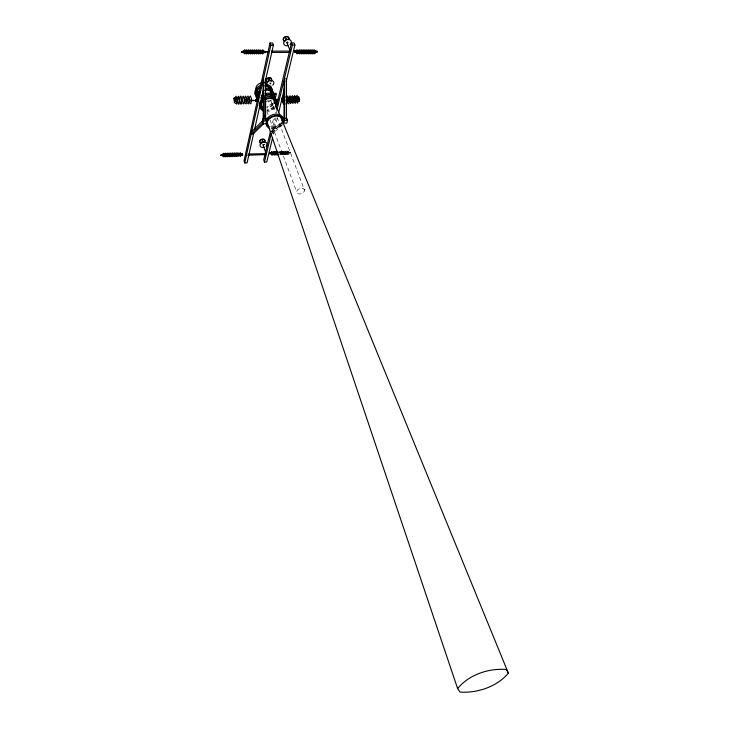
<?xml version="1.0" encoding="UTF-8"?>
<svg xmlns="http://www.w3.org/2000/svg" width="729" height="729" viewBox="0 0 729 729"><rect width="100%" height="100%" fill="white"/><g stroke="black" fill="none" stroke-linecap="round" stroke-linejoin="round"><path stroke-width="0.55" stroke-dasharray="3.65 2.73" d="M280.474 151.805A1.832 0.656 87.4 0 0 280.929 154.84A1.832 0.656 87.4 0 0 281.604 152.516A1.832 0.656 87.4 0 0 280.474 151.805C278.843 155.869 282.852 152.716 279.38 151.322M280.228 152.571L280.547 153.783L280.082 152.243M280.738 152.89C281.23 151.012 281.458 155.013 280.756 153.272M271.051 129.069L273.676 118.025M271.562 132.268L274.988 117.916M276.045 113.496L276.564 111.291M272.354 133.425L276.054 117.97M273.393 134.418L277.375 117.87M281.266 154.803L282.305 154.174L282.533 152.653L281.075 151.268M282.952 154.739L283.991 154.111L284.219 152.589L282.77 151.204M284.647 154.676L285.677 154.047L285.914 152.525L284.456 151.14M286.333 154.612L287.363 153.992L287.6 152.461L286.142 151.085M288.01 154.548L289.048 153.928L289.276 152.407L287.827 151.021M290.607 152.771L290.507 152.151L290.607 152.771L279.207 153.117M271.917 130.892L281.522 121.953M271.115 131.639L272.883 131.594L281.731 123.401M272.127 132.714L283.344 122.335M282.752 124.522L273.093 133.407L272.883 131.594M279.572 154.867L280.61 154.238M282.178 151.823L281.695 152.735L282.305 154.174M283.845 151.678A1.832 0.656 87.4 0 0 284.301 154.712A1.832 0.656 87.4 0 0 284.984 152.388A1.832 0.656 87.4 0 0 283.845 151.678L283.417 153.309L283.991 154.111M285.558 151.696L285.066 152.616L285.677 154.047M287.217 151.559A1.832 0.665 87.4 0 0 287.673 154.584A1.832 0.665 87.4 0 0 288.365 152.27A1.832 0.665 87.4 0 0 287.217 151.559L286.779 153.181L287.363 153.992M288.921 151.577L288.429 152.489L289.048 153.928M279.289 152.552L290.607 152.188M279.362 152.698L290.643 152.279M270.796 100.493L275.553 113.159M277.138 117.378L304.494 190.223A4.055 2.697 -20.5 0 1 298.753 193.914A4.055 2.697 -20.5 0 1 298.516 189.121A4.055 2.697 -20.5 0 1 304.494 190.223M266.942 111.546L268.117 114.726M270.076 120.012L296.676 191.964M269.612 100.52A7.946 5.868 -20.5 0 1 267.825 101.513M271.452 99.882A8.839 6.525 -20.5 0 1 266.568 102.652M268.245 100.566A8.83 6.525 -20.5 0 1 264.973 101.659M273.785 106.352A7.992 5.85 -20.5 0 1 267.488 109.45M275.316 107.491A8.894 6.506 -20.5 0 1 267.452 111.437M274.259 107.61A7.992 5.85 -20.5 0 1 266.978 110.79M274.131 106.99A8.885 6.506 -20.5 0 1 266.978 110.17M280.856 125.151A8.101 5.814 -20.5 0 1 269.821 127.639M281.923 125.023A9.012 6.47 -20.5 0 1 270.705 128.769M281.494 122.363A8.092 5.823 -20.5 0 1 269.347 126.336M281.44 123.73A9.003 6.47 -20.5 0 1 270.222 127.466M272.528 102.999A7.964 5.859 -20.5 0 1 267.27 105.924M273.001 104.256A7.973 5.859 -20.5 0 1 266.714 107.354M273.339 104.903A8.876 6.515 -20.5 0 1 267.306 107.938M273.575 102.88A8.866 6.515 -20.5 0 1 266.841 106.68M279.699 151.769A1.832 0.656 87.4 0 1 279.836 154.357M282.478 152.489L282.797 153.701L282.478 152.489M284.164 152.425L284.483 153.637L284.164 152.425M285.85 152.361L286.169 153.573L285.85 152.361M287.536 152.297L287.855 153.509L287.536 152.297M285.531 151.623A1.832 0.656 87.4 0 0 285.987 154.648A1.832 0.656 87.4 0 0 286.679 152.325A1.832 0.656 87.4 0 0 285.531 151.623M282.159 151.741A1.832 0.656 87.4 0 0 282.615 154.776A1.832 0.656 87.4 0 0 283.299 152.452A1.832 0.656 87.4 0 0 282.159 151.741"/><path stroke-width="1.09" d="M283.982 118.134L284.018 81.967M284.592 119.456L284.638 78.705M286.178 100.812L286.178 100.001M286.424 119.419L286.488 78.686L285.868 78.559M289.832 99.727C290.033 95.043 291.782 103.172 289.96 100.529M291.053 99.636L291.062 98.306M265.739 153.737L265.757 154.612L247.66 155.222M222.901 155.432C222.026 158.393 222.363 151.158 222.901 155.432C219.857 154.484 220.003 155.97 222.892 155.368M223.557 154.931L223.767 154.375L223.94 154.885M224.022 154.803L224.368 153.874L224.332 156.298M225.744 155.222L225.635 155.769M239.704 99.308L240.333 96.264L240.916 96.146L241.882 98.862L241.372 104.019L240.789 104.129L239.832 101.413M231.102 155.04L230.984 155.587L230.71 155.086M231.202 154.001L231.64 156.033L231.512 153.646L231.576 155.569L231.312 154.338A1.859 0.501 87.2 0 1 230.865 156.68A1.859 0.501 87.2 0 1 230.473 153.591A1.859 0.501 87.2 0 1 231.348 154.329M234.656 154.922L234.337 155.304M234.756 153.883L235.194 155.915L235.066 153.527L235.13 155.45L234.866 154.22M245.163 99.727L245.236 98.971M246.019 101.167L246.047 99.554M246.94 51.686C248.07 48.242 247.432 56.57 246.821 51.24M236.469 154.393C236.752 151.596 237.791 156.68 236.624 155.578M246.921 52.014L246.785 52.67M238.875 153.746L239.312 155.778L239.185 153.391L239.249 155.313L238.984 154.083M250.785 52.014L250.412 52.543M250.803 51.686C252.034 47.722 251.696 57.144 250.448 51.112M252.726 51.686C253.874 48.242 253.2 56.561 252.608 51.23M252.717 52.014L252.58 52.661M252.917 51.367L253.1 52.716L252.799 51.03M256.562 52.014L256.189 52.534M256.572 51.677C257.829 47.722 257.455 57.135 256.225 51.112M256.763 51.367L256.945 52.707L256.635 51.03M258.485 51.677C259.542 48.078 259.096 56.343 258.467 51.577M258.686 51.367L258.859 52.707L258.558 51.03M261.091 51.03L261.383 53.235L261.456 50.529L261.392 52.707L261.219 51.367M275.143 152.753L275.462 153.965L275.243 152.552M275.653 153.072C276.136 151.204 276.373 155.204 275.671 153.454M277.312 153.363L277.157 153.91L276.81 153.418M296.293 51.513L296.293 51.513A2.032 0.747 89.4 0 1 297.386 50.046A2.032 0.747 89.4 0 1 297.56 53.363A2.032 0.747 89.4 0 1 296.366 52.579M296.758 51.713C297.797 50.037 296.94 54.766 296.302 50.884L294.662 50.875L294.507 51.431L294.899 52.278L296.539 52.278L296.694 51.723L295.054 51.723L294.662 50.875M298.516 52.351L297.879 50.994M300.995 51.959L300.658 52.652M301.004 51.723C302.016 49.982 301.214 54.684 300.731 51.03M302.827 51.969L302.644 52.606L302.243 52.142M304.658 51.969L304.312 52.661M304.658 51.723C305.679 49.982 304.868 54.684 304.394 51.03M306.481 51.969L306.298 52.606L305.898 52.151M240.798 153.928L240.98 155.241L242.657 154.721L242.365 153.874L240.798 153.928L240.98 155.241M263.388 52.661L263.178 51.249L264.882 51.249L265.092 52.661L263.205 52.187M242.365 153.874L242.557 155.186M257.647 101.24L255.615 101.267L255.305 100.42L257.446 99.9M257.537 101.103L255.761 101.131L255.551 100.556L257.428 100.037M255.615 101.267L255.66 100.064M264.964 82.906L273.402 45.152L272.564 43.02L270.012 43.02L244.042 160.827L244.762 162.941L247.095 162.859L253.801 132.878M244.762 162.941L270.851 45.152L270.012 43.02M282.87 99.372C284.264 96.656 283.763 104.848 282.87 100.183M254.539 129.543L263.479 89.567M286.798 97.905L287.691 95.882L289.231 99.837L288.894 103.299L288.32 103.846L287.673 103.318M286.898 101.987L285.996 103.992M287.591 101.304L287.6 99.098M289.112 97.759L290.014 95.736L291.564 99.682L290.643 103.691L289.431 101.723M262.859 118.873L262.212 121.679L262.987 123.802L266.14 123.73L266.787 120.932L266.003 118.809L262.859 118.873L263.634 120.996L262.987 123.802M291.427 97.613L292.338 95.59L293.887 99.536L292.958 103.536L291.737 101.568M292.156 98.77C293.122 95.927 293.65 103.163 292.283 100.374M293.741 97.458L294.653 95.444L296.211 99.381L295.272 103.381L294.051 101.422M294.47 98.625C295.09 96.11 296.284 101.468 294.826 100.812M273.074 95.308L273.521 93.358L276.045 93.321L275.972 96.283L273.457 96.319L273.521 93.358M296.047 97.312L296.967 95.289L298.526 99.235L297.587 103.226L296.357 101.267M270.523 131.275L263.707 159.997L264.454 162.093L266.759 162.011L272.6 137.726M276.036 108.083L291.509 42.911L294.024 42.911L294.899 45.034L286.132 81.448M264.454 162.093L271.297 133.38M276.829 110.188L292.375 45.025L291.509 42.911M278.706 112.348L284.547 88.072M283.189 120.13L283.645 118.262L286.761 118.198L287.563 120.303L286.871 123.092L283.763 123.165L284.456 120.376L283.645 118.262M294.899 52.278L295.054 51.723M296.539 52.278L296.302 50.884M269.621 153.044L271.279 152.525L271.489 153.819L269.976 153.874L269.621 153.044L271.142 152.99L271.489 153.819M269.976 153.874L269.757 152.58M271.142 152.99L271.279 152.525M244.561 51.367L244.616 52.543M255.141 52.661L255.259 51.586M235.85 98.643L235.813 101.449M237.499 97.458L238.52 96.173L239.477 98.898L238.975 104.065L238.401 104.174L237.444 101.449M238.62 98.351L239.294 97.504L239.941 99.317L239.604 102.753L238.839 102.197M262.795 52.661L262.832 51.23M263.187 51.732L263.178 52.096M225.862 154.174C227.156 153.537 225.944 158.457 225.653 154.493M242.274 97.394L243.313 96.11L244.279 98.825L243.759 103.983L242.611 103.135M244.662 97.358L245.7 96.073L246.849 99.536L246.147 103.937L244.99 103.099M229.425 154.065C230.71 153.099 229.535 158.393 229.371 154.63M230.719 154.357L231.075 154.648M246.028 98.953L246.684 98.825M247.04 97.322L248.088 96.037L249.063 98.752L248.534 103.901L247.368 103.053M246.821 101.158L246.165 101.285M249.418 97.285L250.466 96L251.45 98.716L250.913 103.855L249.746 103.017M236.907 155.395L236.533 153.828M302.89 51.331L303.255 52.606L302.854 52.142M306.544 51.34L306.9 52.616L306.499 52.151M310.18 51.34L310.545 52.616L310.144 52.151M313.807 51.349L314.172 52.616L313.771 52.16M290.16 52.406L290.042 51.094L290.16 52.406L271.425 52.415M457.621 688.604C468.765 674.644 488.922 668.001 506.436 669.495L508.377 673.177C496.996 686.718 477.44 693.224 460.045 692.094L457.621 688.604L264.973 115.747M250.976 132.313L263.151 120.34M262.558 123.019L251.186 134.136L252.981 134.09L263.588 123.775M287.654 98.479C289.003 97.732 288.62 103.144 287.645 100.684M288.966 97.476L289.787 97.458L290.379 99.745L290.151 102.051L289.331 102.069M291.29 97.331L292.11 97.303L292.703 99.591L292.466 101.896L291.646 101.914M287.445 102.57L288.046 99.891L287.026 97.258M293.605 97.185L294.425 97.157L295.017 99.445L294.789 101.75L293.96 101.768M295.91 97.03L296.749 97.012L297.341 99.29L297.104 101.595L296.275 101.613M296.922 97.877L297.787 99.253L297.131 100.657M269.256 80.627L269.174 79.716L268.664 80.627M262.586 141.791L262.504 140.961L262.012 141.8M249.09 50.611L249.646 52.096L249.045 52.962M254.877 50.611L255.432 52.096L254.813 52.962M317.133 51.276L317.06 51.95L317.133 51.276L296.475 51.258M236.515 97.613L237.271 98.169L237.618 100.766L237.207 102.798L236.451 102.233M241.299 97.549L242.338 99.281L242.292 101.942L241.609 102.789M268.673 79.279L269.265 79.279M243.696 97.513L244.734 99.244L244.689 101.905L243.996 102.753M246.074 97.476L246.849 98.023L247.204 100.611L246.776 102.634L246.001 102.078M248.753 102.671L249.455 101.823L249.509 99.162L248.461 97.44L248.407 98.916L249.072 98.789M233.116 153.6L233.608 155.077M234.355 154.029L234.638 154.53M240.242 153.837L240.224 155.104M237.982 155.368L238.009 153.901M275.179 152.088L275.526 154.43L274.924 152.99M277.066 152.68L271.27 153.09L276.956 153.199M273.001 152.634L272.947 153.883M271.37 153.482L271.398 152.844M266.34 51.978L268.518 51.814M268.463 51.486L266.322 51.659M278.186 99.344L275.17 99.536L275.544 100.155L278.56 99.955M278.059 99.454L275.425 99.618L275.68 100.037M275.626 100.602L278.259 100.429M275.498 100.711L278.505 100.52M271.47 152.981L277.111 152.78M270.104 153.409L271.625 153.354M220.759 155.013L231.968 154.648M237.572 154.457C239.504 153.427 241.281 155.514 240.934 154.348M248.817 153.983L265.775 153.655M225.133 155.295L231.858 155.067M234.1 154.995L236.342 154.922M238.574 154.849L240.816 154.767M241.08 154.767L242.657 154.721M225.161 155.386L231.886 155.168M234.127 155.086L240.852 154.867M242.365 155.086L241.089 155.131L240.88 154.493M284.456 120.376L287.563 120.303M263.634 120.996L266.787 120.932M257.756 100.748L255.724 100.775L255.414 99.937M255.305 100.42L257.337 100.392M255.551 100.556L257.319 100.529M255.87 100.638L257.638 100.611M273.913 94.369L276.437 94.333M271.398 51.094L290.151 51.094M241.509 51.686C240.324 52.907 246.484 50.183 248.06 51.686M250.238 51.677L253.519 51.677M255.697 51.677L257.884 51.677M241.381 52.196L247.924 52.196M250.111 52.196L253.382 52.187M263.506 52.105L265.21 52.105M241.417 52.297L247.96 52.288M250.147 52.288L254.512 52.288M292.375 45.025L294.899 45.034M270.851 45.152L273.402 45.152M294.507 51.431L296.147 51.431M296.521 51.349L317.179 51.376M296.339 51.85L301.779 51.859M303.947 51.859L309.388 51.868M314.819 51.868L316.997 51.877M251.031 100.237L254.148 100.338M251.022 100.566L254.166 100.657M262.358 140.542L262.823 140.979M270.158 83.899L270.085 82.988L270.869 83.407M251.159 99.344L251.086 101.395M298.617 96.52L299.655 99.144L299.409 101.44L298.58 101.459M263.023 144.943L264.135 144.47L263.023 144.943L265.629 152.224M286.934 42.774C288.921 43.804 287.572 40.624 286.934 42.774L290.333 51.185M272.846 154.238C274.268 155.423 273.029 150.52 272.892 152.835M235.44 103.254L236.579 104.101L237.198 101.058L236.114 96.21L235.112 97.495L235.048 101.486M233.28 154.056L233.553 155.642L233.08 155.696M296.193 50.984L296.493 51.613L295.163 51.613L294.871 50.984M271.434 153.254L271.179 152.634L269.94 152.68L270.204 153.3M268.072 86.268L269.365 89.43M270.231 91.535L272.391 96.802M273.685 99.964L280.155 115.774M281.02 117.879L508.377 673.177M286.014 96.547L286.898 99.982M264.764 51.805L265.092 52.661M264.636 51.914L264.882 52.552M263.26 51.914L263.506 52.552M258.44 96.328L255.897 88.774A6.279 4.675 -20.5 0 1 261.593 82.769M260.618 102.798L263.515 111.428M306.462 51.549L305.779 51.012A1.349 0.501 89.5 0 1 306.599 51.139A1.349 0.501 89.5 0 1 306.289 53.171A1.349 0.501 89.5 0 1 305.679 51.65M302.808 51.54L302.125 51.003A1.349 0.501 89.4 0 1 302.89 50.948A1.349 0.501 89.4 0 1 302.799 52.998A1.349 0.501 89.4 0 1 302.061 52.342M277.767 152.634L277.722 153.883L277.375 153.391M238.711 98.944L238.875 99.663M246.675 98.789L246.794 100.903M276.619 152.926L277.22 154.366L277.093 152.006A1.832 0.647 87.3 0 1 277.348 151.422M263.652 79.051L263.807 120.103M263.069 80.062L263.215 118.745M265.52 79.033L265.657 120.03M264.992 97.103L265.064 118.709M264.7 82.778A6.279 4.675 -20.5 0 1 267.917 85.475M270.942 91.161A7.919 5.868 -20.5 0 1 270.322 92.756M270.641 88.1A7.919 5.868 -20.5 0 1 271.07 90.114M255.569 95.207A8.812 6.534 -20.5 0 1 261.593 84.928M265.383 84.382A8.812 6.534 -20.5 0 1 271.881 90.642M272.354 91.89A8.812 6.534 -20.5 0 1 271.334 94.551M256.025 96.456A8.812 6.534 -20.5 0 1 260.353 86.879M264.764 85.648A8.812 6.534 -20.5 0 1 272.391 90.724M265.247 86.323A7.928 5.868 -20.5 0 1 270.787 94.005M257.948 97.285A7.928 5.868 -20.5 0 1 260.335 87.653M257.984 99.436A7.946 5.868 -20.5 0 1 259.342 93.266M264.627 90.314A7.946 5.868 -20.5 0 1 272.965 95.098M257.41 100.219A8.839 6.525 -20.5 0 1 259.825 91.863M266.176 89.403A8.839 6.525 -20.5 0 1 273.776 95.636M265.702 88.154A8.83 6.525 -20.5 0 1 272.281 97.048M256.945 98.962A8.83 6.525 -20.5 0 1 259.36 90.606M269.803 89.612A7.937 5.868 -20.5 0 1 271.507 90.979M272.054 91.836A7.937 5.868 -20.5 0 1 272.354 94.907M265.775 99.381A7.992 5.85 -20.5 0 1 274.15 99.682A7.992 5.85 -20.5 0 1 275.362 106.124M263.351 110.043A7.992 5.85 -20.5 0 1 262.449 101.695M264.882 99.062A8.894 6.506 -20.5 0 1 274.751 99.089A8.894 6.506 -20.5 0 1 275.917 106.671M263.297 110.872A8.894 6.506 -20.5 0 1 262.941 100.292M260.016 107.363A8.885 6.506 -20.5 0 1 259.287 105.213M259.497 103.172A8.885 6.506 -20.5 0 1 263.415 98.351M265.238 97.413A8.885 6.506 -20.5 0 1 276.473 102.743M275.553 101.167A7.992 5.85 -20.5 0 1 275.516 103.272M262.887 108.776A7.992 5.85 -20.5 0 1 260.599 106.589M268.901 128.067A9.012 6.47 -20.5 0 1 267.88 119.456A9.012 6.47 -20.5 0 1 279.161 115.665A9.012 6.47 -20.5 0 1 283.034 123.329M268.873 127.065A8.101 5.814 -20.5 0 1 272.992 116.74A8.101 5.814 -20.5 0 1 282.633 122.08M267.634 126.245A9.003 6.47 -20.5 0 1 266.459 124.96M265.948 120.777A9.003 6.47 -20.5 0 1 275.981 114.088A9.003 6.47 -20.5 0 1 283.107 120.249M268.4 125.762A8.092 5.823 -20.5 0 1 267.042 124.176M267.361 119.529A8.092 5.823 -20.5 0 1 268.482 118.016M281.868 117.733A8.092 5.823 -20.5 0 1 282.141 120.777M288.292 45.508A3.937 3.025 -23.5 0 1 283.709 42.765A3.937 3.025 -23.5 0 1 289.258 39.53A3.937 3.025 -23.5 0 1 290.042 44.487M285.03 41.526A1.886 1.449 -23.5 0 1 288.155 39.703M284.055 41.116A2.943 2.26 -23.5 0 1 283.973 38.118A2.943 2.26 -23.5 0 1 287.563 36.96A2.943 2.26 -23.5 0 1 288.884 39.557M283.891 40.696A2.943 2.26 -23.5 0 1 283.809 37.698A2.943 2.26 -23.5 0 1 287.399 36.541A2.943 2.26 -23.5 0 1 288.72 39.138M261.602 143.449A2.706 1.914 -19.4 0 1 260.08 140.907A2.706 1.914 -19.4 0 1 264.016 139.622A2.706 1.914 -19.4 0 1 264.171 142.611M261.456 143.039A2.706 1.914 -19.4 0 1 259.752 140.843A2.706 1.914 -19.4 0 1 263.06 139.02A2.706 1.914 -19.4 0 1 264.755 141.226M264.335 147.194A3.618 2.551 -19.4 0 1 260.043 145.035A3.618 2.551 -19.4 0 1 265.119 142.155A3.618 2.551 -19.4 0 1 265.939 146.283M261.301 143.677A1.731 1.221 -19.4 0 1 262.558 141.955A1.731 1.221 -19.4 0 1 264.581 142.556M267.771 82.04A1.786 1.34 -21.1 0 1 269.53 80.081A1.786 1.34 -21.1 0 1 271.124 81.602M266.686 84.682A3.745 2.788 -21.1 0 1 268.81 81.047A3.745 2.788 -21.1 0 1 273.275 81.42A3.745 2.788 -21.1 0 1 272.701 85.184M271.042 86.14A3.745 2.788 -21.1 0 1 269.165 86.386M266.86 81.502A2.798 2.096 -21.1 0 1 267.652 78.012A2.798 2.096 -21.1 0 1 271.534 78.887M267.051 82.003A2.798 2.096 -21.1 0 1 266.932 79.251A2.798 2.096 -21.1 0 1 270.35 78.14A2.798 2.096 -21.1 0 1 271.653 80.509M235.795 153.427A1.859 0.51 87.2 0 1 236.515 153.336A1.859 0.51 87.2 0 1 236.652 155.96A1.859 0.51 87.2 0 1 235.941 156.042M237.572 153.363A1.859 0.51 87.3 0 1 238.292 153.281A1.859 0.51 87.3 0 1 238.429 155.906A1.859 0.51 87.3 0 1 237.709 155.988M239.905 153.29A1.859 0.51 87.3 0 1 240.634 153.199A1.859 0.51 87.3 0 1 240.77 155.824A1.859 0.51 87.3 0 1 240.041 155.906M232.25 153.537A1.859 0.501 87.2 0 1 232.961 153.454A1.859 0.501 87.2 0 1 233.098 156.079A1.859 0.501 87.2 0 1 232.387 156.17M234.027 153.482A1.859 0.51 87.2 0 1 234.811 153.637A1.859 0.51 87.2 0 1 234.756 156.407A1.859 0.51 87.2 0 1 233.991 155.286M228.687 153.655A1.868 0.501 87.2 0 1 229.398 153.573A1.868 0.501 87.2 0 1 229.535 156.206A1.868 0.501 87.2 0 1 228.833 156.288M225.124 153.773A1.868 0.492 87.2 0 1 225.817 153.682A1.868 0.492 87.2 0 1 225.963 156.325A1.868 0.492 87.2 0 1 225.27 156.407M253.92 50.602A2.059 0.592 88.8 0 1 254.822 50.52A2.059 0.592 88.8 0 1 254.74 53.645A2.059 0.592 88.8 0 1 253.865 52.634M255.833 50.602A2.059 0.592 88.9 0 1 256.745 50.52A2.059 0.592 88.9 0 1 256.663 53.645A2.059 0.592 88.9 0 1 255.788 52.634M257.756 50.602A2.059 0.592 88.9 0 1 258.585 50.274A2.059 0.592 88.9 0 1 258.731 53.171A2.059 0.592 88.9 0 1 257.902 53.49M262.203 50.602A2.059 0.601 88.9 0 1 263.041 50.274A2.059 0.601 88.9 0 1 263.187 53.162A2.059 0.601 88.9 0 1 262.349 53.49M259.67 50.602A2.059 0.601 88.9 0 1 260.59 50.52A2.059 0.601 88.9 0 1 260.508 53.636A2.059 0.601 88.9 0 1 259.624 52.634M244.27 50.602A2.069 0.574 88.7 0 1 245.154 50.52A2.069 0.574 88.7 0 1 245.09 53.654A2.069 0.574 88.7 0 1 244.233 52.643M246.211 50.602A2.069 0.583 88.7 0 1 247.013 50.274A2.069 0.583 88.7 0 1 247.167 53.181A2.069 0.583 88.7 0 1 246.356 53.499M250.065 50.602A2.069 0.583 88.8 0 1 250.958 50.52A2.069 0.583 88.8 0 1 250.885 53.645A2.069 0.583 88.8 0 1 250.02 52.643M251.997 50.602A2.059 0.583 88.8 0 1 252.808 50.274A2.059 0.583 88.8 0 1 252.963 53.171A2.059 0.583 88.8 0 1 252.143 53.499M264.527 96.009A7.973 5.859 -20.5 0 1 272.883 96.328A7.973 5.859 -20.5 0 1 274.104 102.771M262.121 106.68A7.973 5.859 -20.5 0 1 260.39 105.34M261.21 98.324A7.973 5.859 -20.5 0 1 263.606 96.465M265.347 94.989A8.876 6.515 -20.5 0 1 274.058 96.173A8.876 6.515 -20.5 0 1 274.651 103.318M262.057 107.509A8.876 6.515 -20.5 0 1 259.77 105.951M260.854 97.668A8.876 6.515 -20.5 0 1 263.625 95.69M261.228 95.654A8.866 6.515 -20.5 0 1 263.16 94.424M264.873 93.722A8.866 6.515 -20.5 0 1 275.243 98.242M278.141 154.42A1.832 0.647 87.3 0 1 277.02 153.719M278.004 151.832A1.832 0.647 87.3 0 1 278.214 152.634M275.27 152.835A1.832 0.647 87.3 0 1 276.209 151.696A1.832 0.647 87.3 0 1 276.373 154.703A1.832 0.647 87.3 0 1 275.325 153.783M304.367 50.583A2.023 0.756 89.5 0 1 305.515 50.501A2.023 0.756 89.5 0 1 305.369 53.572A2.023 0.756 89.5 0 1 304.266 52.588M304.157 50.593A1.349 0.501 89.5 0 1 304.777 51.139A1.349 0.501 89.5 0 1 304.695 52.862A1.349 0.501 89.5 0 1 304.048 52.907M302.389 51.549A2.032 0.747 89.5 0 1 303.483 50.064A2.032 0.747 89.5 0 1 303.647 53.363A2.032 0.747 89.5 0 1 302.444 52.588M300.712 50.583A2.032 0.747 89.4 0 1 301.852 50.492A2.032 0.747 89.4 0 1 301.715 53.572A2.032 0.747 89.4 0 1 300.621 52.588M297.787 51.641A1.358 0.492 89.4 0 1 298.425 50.556A1.358 0.492 89.4 0 1 298.717 52.488A1.358 0.492 89.4 0 1 297.979 52.898M300.503 50.583A1.358 0.501 89.4 0 1 301.113 51.13A1.358 0.501 89.4 0 1 301.031 52.852A1.358 0.501 89.4 0 1 300.394 52.898M298.735 51.54A2.032 0.747 89.4 0 1 299.819 50.055A2.032 0.747 89.4 0 1 299.983 53.363A2.032 0.747 89.4 0 1 298.79 52.588M309.67 51.559A2.023 0.756 89.5 0 1 310.773 50.073A2.023 0.756 89.5 0 1 310.937 53.363A2.023 0.756 89.5 0 1 309.725 52.597M311.438 50.602A1.349 0.51 89.6 0 1 312.067 51.148A1.349 0.51 89.6 0 1 311.976 52.862A1.349 0.51 89.6 0 1 311.329 52.907M315.065 50.602A1.349 0.51 89.6 0 1 315.693 51.148A1.349 0.51 89.6 0 1 315.602 52.862A1.349 0.51 89.6 0 1 314.946 52.907M313.297 51.559A2.023 0.765 89.6 0 1 314.409 50.082A2.023 0.765 89.6 0 1 314.573 53.363A2.023 0.765 89.6 0 1 313.352 52.597M311.638 50.602A2.023 0.765 89.6 0 1 312.805 50.511A2.023 0.765 89.6 0 1 312.65 53.572A2.023 0.765 89.6 0 1 311.538 52.597M313.042 51.021A1.349 0.51 89.6 0 1 313.88 51.148A1.349 0.51 89.6 0 1 313.561 53.171A1.349 0.51 89.6 0 1 312.941 51.659M308.002 50.593A2.023 0.756 89.5 0 1 309.16 50.511A2.023 0.756 89.5 0 1 309.014 53.572A2.023 0.756 89.5 0 1 307.911 52.588M309.415 51.012A1.349 0.501 89.5 0 1 310.244 51.148A1.349 0.501 89.5 0 1 309.925 53.171A1.349 0.501 89.5 0 1 309.315 51.65M306.034 51.549A2.023 0.756 89.5 0 1 307.128 50.064A2.023 0.756 89.5 0 1 307.301 53.363A2.023 0.756 89.5 0 1 306.089 52.588M307.802 50.593A1.349 0.501 89.5 0 1 308.422 51.139A1.349 0.501 89.5 0 1 308.34 52.862A1.349 0.501 89.5 0 1 307.693 52.907M282.15 98.205L282.469 102.178L283.672 104.147L284.565 100.137L283.034 96.182L282.15 98.205M282.26 99.545C282.506 103.29 283.381 97.413 282.26 99.545M235.093 99.563C235.239 103.363 236.251 97.394 235.093 99.563M233.827 98.424L234.419 102.907L235.093 102.06L235.13 99.39L234.501 97.568L233.827 98.424M227.156 154.475L227.421 155.714L227.156 154.475M227.639 154.12C227.33 158.357 229.134 153.773 227.639 154.12M243.14 51.03C242.812 55.869 244.798 50.128 243.14 51.03M245.081 51.03C244.744 55.869 246.748 50.128 245.081 51.03M271.762 152.88L272.081 154.092L271.762 152.88M274.004 152.798L274.323 154.01L274.004 152.798M299.236 51.331C298.954 54.265 300.521 50.72 299.236 51.331M308.358 51.34C308.075 54.265 309.67 50.729 308.358 51.34M311.994 51.349C311.711 54.265 313.306 50.729 311.994 51.349M285.713 38.91C285.44 41.034 288.037 37.944 285.713 38.91M226.91 153.71A1.868 0.501 87.2 0 0 227.302 156.799A1.868 0.501 87.2 0 0 227.785 154.448A1.868 0.501 87.2 0 0 226.91 153.71M223.338 153.828A1.868 0.492 87.2 0 0 223.73 156.917A1.868 0.492 87.2 0 0 224.204 154.566A1.868 0.492 87.2 0 0 223.338 153.828M248.142 50.602A2.069 0.583 88.8 0 0 248.571 53.928A2.069 0.583 88.8 0 0 249.145 51.139A2.069 0.583 88.8 0 0 248.142 50.602M271.452 152.133A1.841 0.647 87.3 0 0 271.899 155.177A1.841 0.647 87.3 0 0 272.564 152.844A1.841 0.647 87.3 0 0 271.452 152.133M273.694 152.051A1.841 0.647 87.3 0 0 274.15 155.086A1.841 0.647 87.3 0 0 274.815 152.762A1.841 0.647 87.3 0 0 273.694 152.051"/></g></svg>
